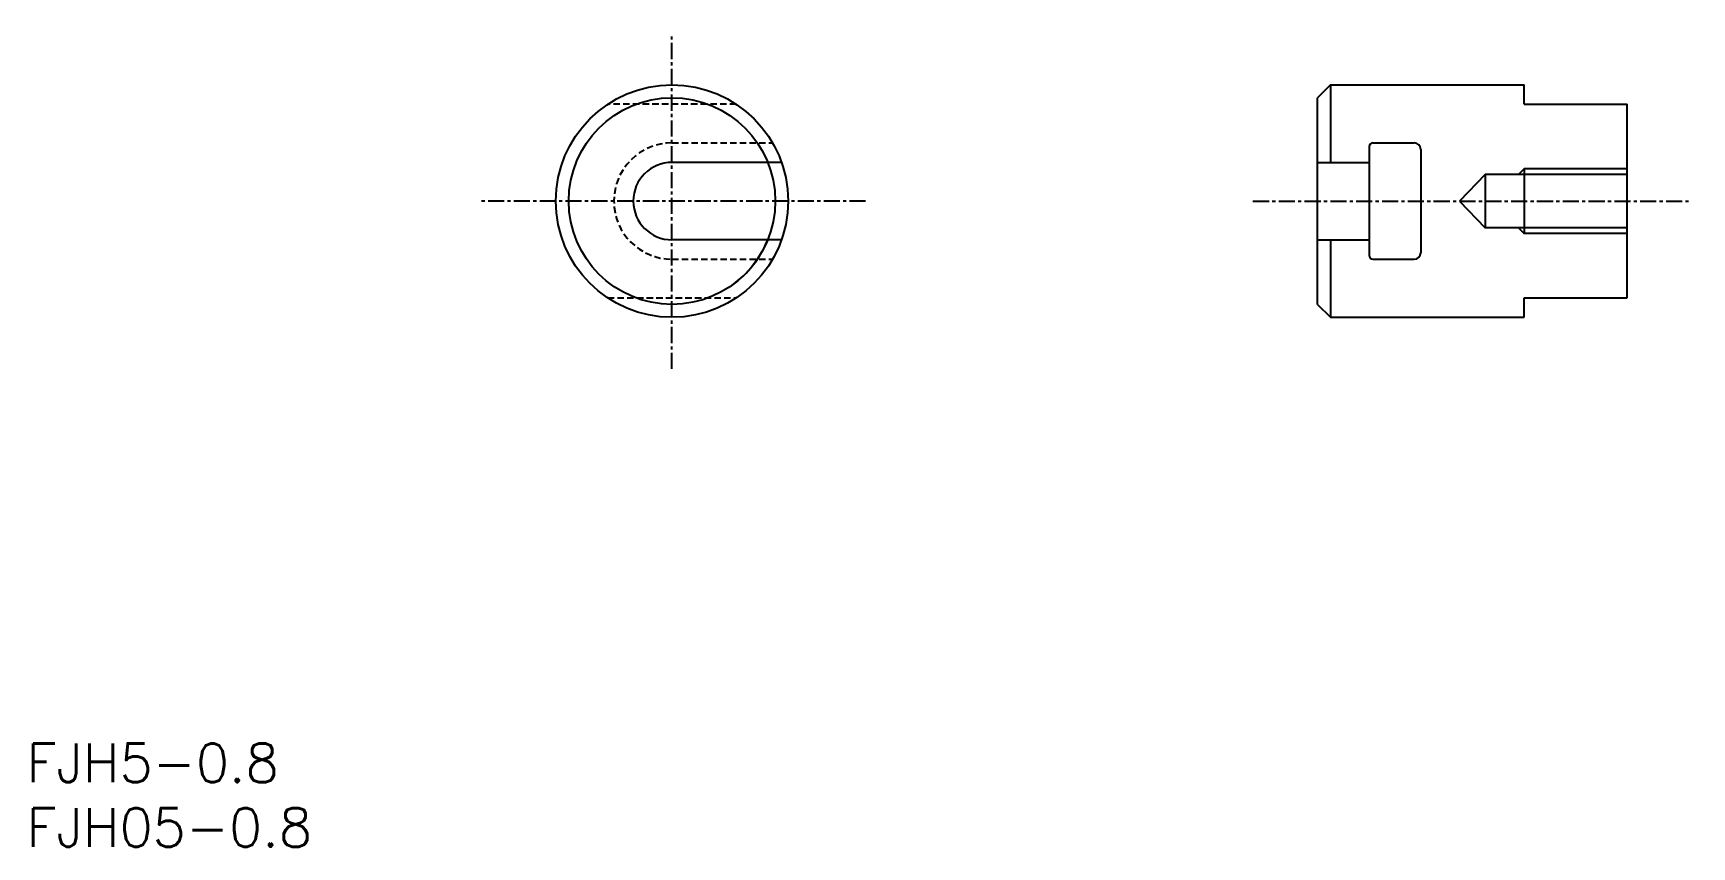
# Model space of a CAD drawing. Extents: x 1 to 129, y 0 to 63.
import ezdxf

# ---------------------------------------------------------------- set-up
doc = ezdxf.new("R2010")
doc.units = 0
doc.linetypes.add('CENTER', pattern=[2, 1.25, -0.25, 0.25, -0.25])
doc.linetypes.add('DASHED', pattern=[0.75, 0.5, -0.25])
doc.layers.get('0').update_dxf_attribs({"linetype": 'CONTINUOUS'})
doc.layers.add('CENTER', color=1, linetype='CENTER')
doc.styles.get("Standard").update_dxf_attribs({"font": 'txt.shx'})

# ---------------------------------------------------------------- blocks, each defined once
blk = doc.blocks.new('*U16')
at = {"color": 7, "linetype": 'CONTINUOUS'}
blk.add_text('FJH05-0.8', height=3, dxfattribs=at).set_placement((0, 0))
blk = doc.blocks.new('*U17')
at = {"color": 7, "linetype": 'CONTINUOUS'}
blk.add_text('FJH5-0.8', height=3, dxfattribs=at).set_placement((0, 5))

msp = doc.modelspace()

# ---------------------------------------------------------------- linework, layer by layer
at = {"color": 7, "linetype": 'CONTINUOUS'}
for p, q in [((101, 59), (100, 58)), ((100, 42), (100, 58)), ((101, 59), (116, 59)), ((101, 59), (101, 53)), ((116, 57.5), (116, 59)), ((116, 57.5), (124, 57.5)), ((124, 42.5), (124, 57.5)), ((104, 54.2), (104, 45.8)), ((104.3, 54.5), (107.5, 54.5)), ((108, 54), (108, 46)), ((58.49, 53), (50, 53)), ((100, 53), (104, 53)), ((113, 52.07), (111, 50)), ((124, 52.07), (113, 52.07)), ((113, 52.07), (113, 47.93)), ((111, 50), (113, 47.93)), ((124, 47.93), (113, 47.93)), ((58.49, 47), (50, 47)), ((100, 47), (104, 47)), ((101, 47), (101, 41)), ((104.3, 45.5), (107.5, 45.5)), ((116, 41), (116, 42.5)), ((116, 42.5), (124, 42.5)), ((100, 42), (101, 41)), ((101, 41), (116, 41))]:
    msp.add_line(p, q, dxfattribs=at)
at = {"color": 3, "linetype": 'DASHED'}
for p, q in [((54.97, 57.5), (45.03, 57.5)), ((50, 54.5), (57.79, 54.5)), ((50, 45.5), (57.79, 45.5)), ((45.03, 42.5), (54.97, 42.5))]:
    msp.add_line(p, q, dxfattribs=at)
at = {"color": 3, "linetype": 'CONTINUOUS'}
for p, q in [((116, 52.5), (115.57, 52.07)), ((124, 52.5), (116, 52.5)), ((116, 52.5), (116, 47.5)), ((115.57, 47.93), (116, 47.5)), ((124, 47.5), (116, 47.5))]:
    msp.add_line(p, q, dxfattribs=at)
at = {"color": 7, "linetype": 'CONTINUOUS'}
for radius in [9, 8]:
    msp.add_circle((50, 50), radius, dxfattribs=at)
at = {"color": 3, "linetype": 'DASHED'}
msp.add_arc((50, 50), 4.5, 90, 270, dxfattribs=at)
at = {"color": 7, "linetype": 'CONTINUOUS'}
for centre, radius, start, end in [((104.3, 54.2), 0.3, 90, 180), ((107.5, 54), 0.5, 0, 90), ((50, 50), 3, 90, 270), ((50, 50), 8, 305.6591, 337.9757), ((104.3, 45.8), 0.3, 180, 270), ((107.5, 46), 0.5, 270, 0)]:
    msp.add_arc(centre, radius, start, end, dxfattribs=at)
at = {"layer": 'CENTER', "color": 1, "linetype": 'CENTER'}
for p, q in [((50, 37), (50, 63)), ((65, 50), (35, 50)), ((95, 50), (129, 50))]:
    msp.add_line(p, q, dxfattribs=at)

# ---------------------------------------------------------------- block references
at = {"color": 7, "linetype": 'CONTINUOUS'}
for name in ['*U17', '*U16']:
    msp.add_blockref(name, (0, 0), dxfattribs=at)

doc.saveas('drawing.dxf')
